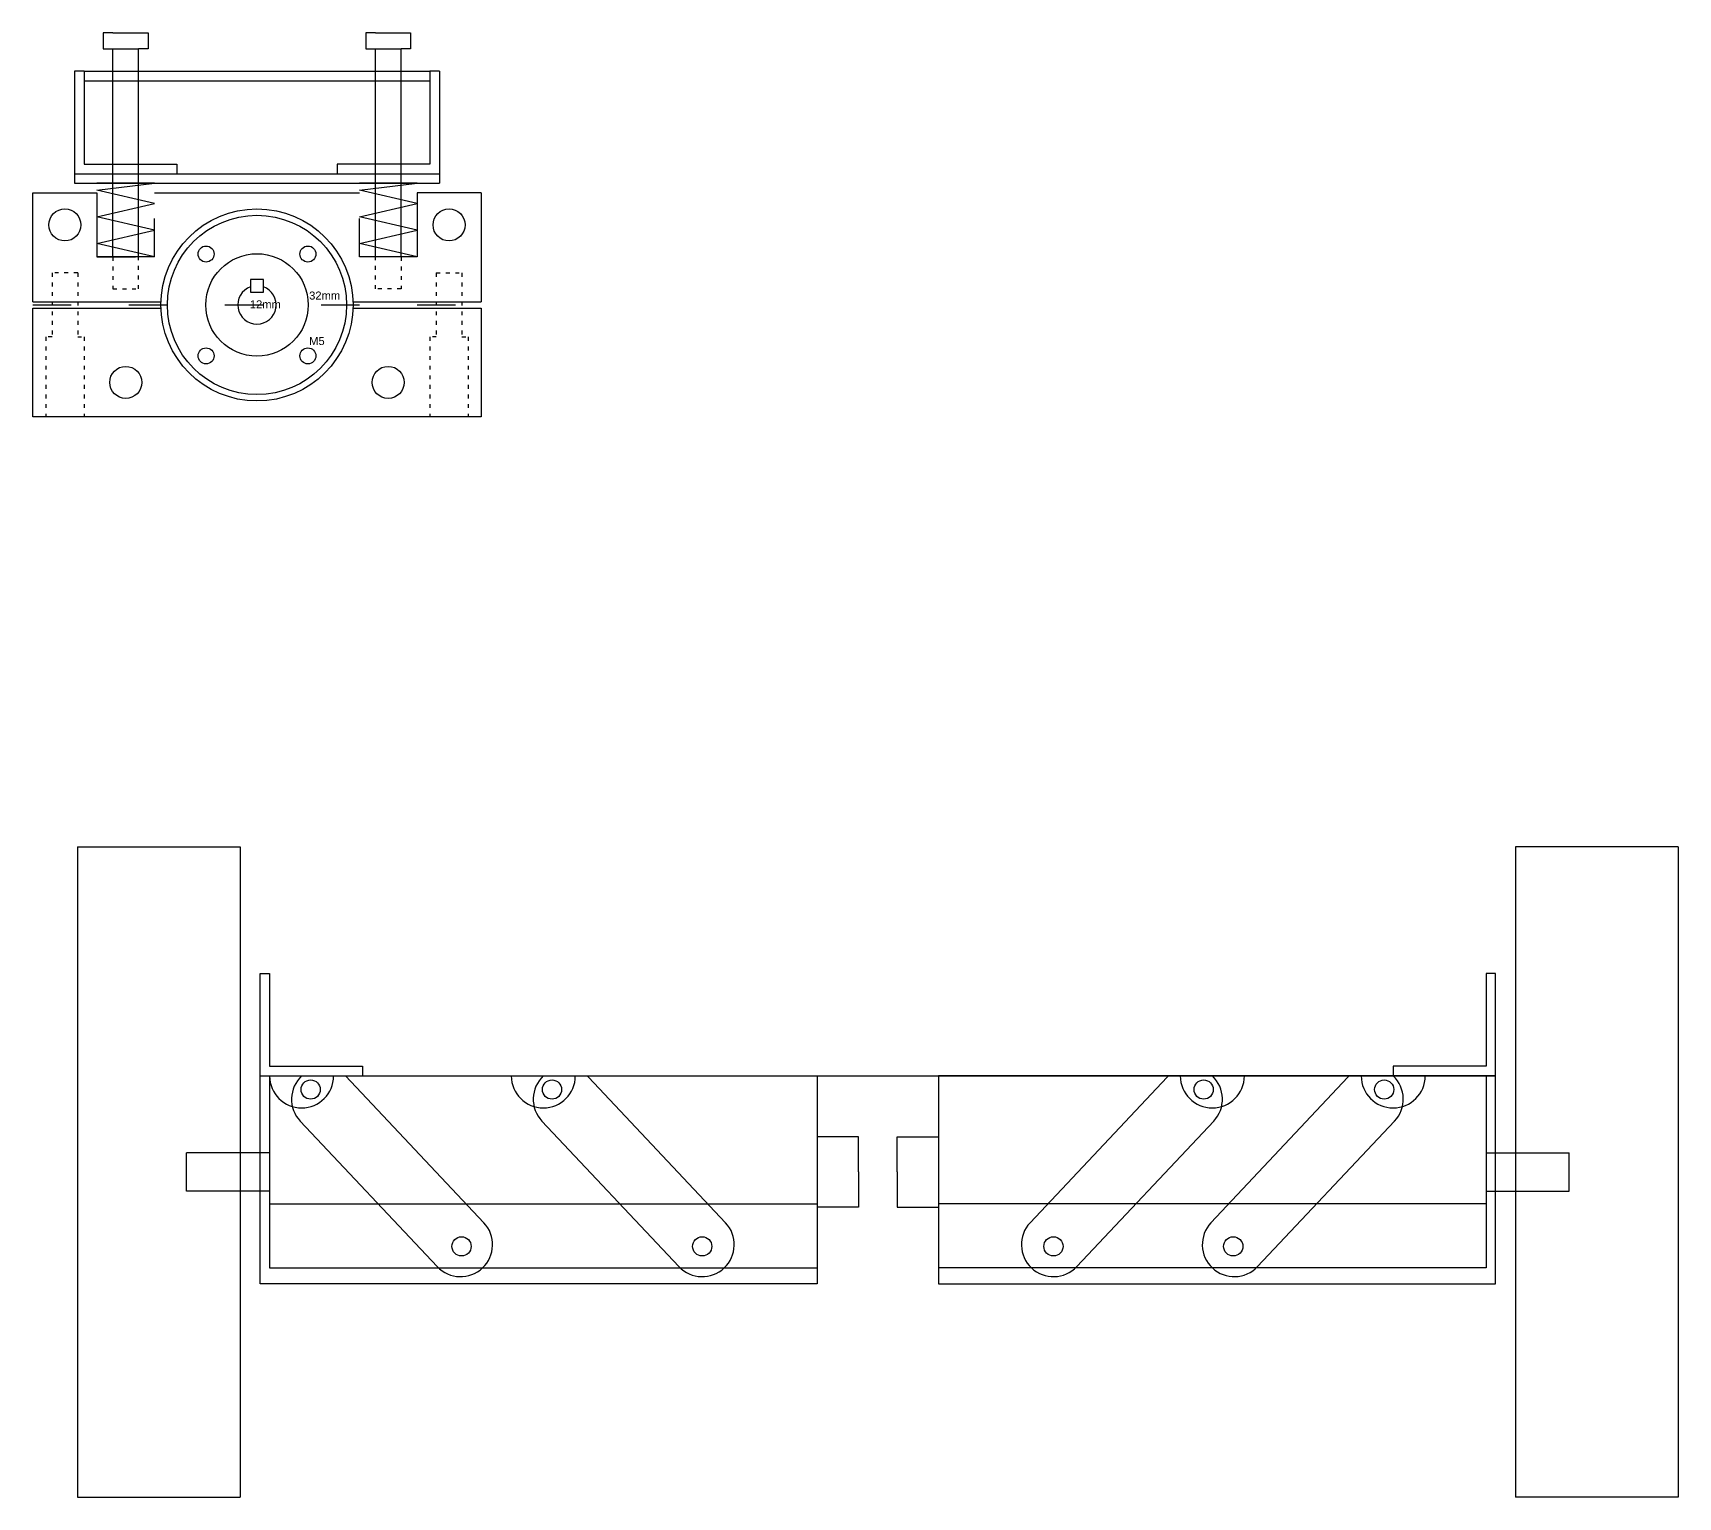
# Model space of a CAD drawing. Header units: millimetres. Extents: x -190 to 2932, y -54 to 4674.
# Drawn here: x 132 to 646, y 2743 to 3200 of the extents above; entities that cross this region are included whole.
import ezdxf

# ---------------------------------------------------------------- set-up
doc = ezdxf.new("R2010")
doc.units = ezdxf.units.MM
doc.linetypes.add('ACAD_ISO03W100', pattern=[30, 12, -18])
doc.styles.get("Standard").update_dxf_attribs({"font": 'arial.ttf'})

msp = doc.modelspace()

# ---------------------------------------------------------------- linework, layer by layer
at = {"color": 6}
for p, q in [((156.703, 3200.033), (153.703, 3200.033)), ((153.703, 3200.033), (153.703, 3195.033)), ((156.703, 3200.033), (164.703, 3200.033)), ((164.703, 3200.033), (167.703, 3200.033)), ((167.703, 3200.033), (167.703, 3195.033)), ((238.703, 3200.033), (235.703, 3200.033)), ((235.703, 3200.033), (235.703, 3195.033)), ((238.703, 3200.033), (246.703, 3200.033)), ((238.703, 3200.033), (246.703, 3200.033)), ((246.703, 3200.033), (249.703, 3200.033)), ((249.703, 3200.033), (249.703, 3195.033)), ((153.703, 3195.033), (156.703, 3195.033)), ((156.703, 3130.033), (156.703, 3195.033)), ((156.703, 3195.033), (164.703, 3195.033)), ((164.703, 3130.033), (164.703, 3195.033)), ((167.703, 3195.033), (164.703, 3195.033)), ((235.703, 3195.033), (238.703, 3195.033)), ((238.703, 3130.033), (238.703, 3195.033)), ((238.703, 3195.033), (246.703, 3195.033)), ((246.703, 3130.033), (246.703, 3195.033)), ((249.703, 3195.033), (246.703, 3195.033)), ((131.703, 3150.033), (151.703, 3150.033)), ((131.703, 3116.033), (131.703, 3150.033)), ((151.703, 3150.033), (151.703, 3130.033)), ((169.703, 3150.033), (233.703, 3150.033)), ((271.703, 3150.033), (251.703, 3150.033)), ((251.703, 3150.033), (251.703, 3130.033)), ((271.703, 3150.033), (271.703, 3116.033)), ((151.703, 3130.033), (156.703, 3130.033)), ((203.703, 3123.033), (199.703, 3123.033)), ((199.703, 3123.033), (199.703, 3119.033)), ((203.703, 3119.033), (203.703, 3123.033)), ((131.703, 3116.033), (171.719, 3116.033)), ((199.703, 3119.033), (203.703, 3119.033)), ((231.686, 3116.033), (271.703, 3116.033)), ((131.703, 3080.033), (131.703, 3114.033)), ((131.703, 3114.033), (171.719, 3114.033)), ((231.686, 3114.033), (271.703, 3114.033)), ((271.703, 3114.033), (271.703, 3080.033)), ((271.703, 3080.033), (131.703, 3080.033)), ((205.653, 2874.141), (376.653, 2874.141)), ((205.653, 2874.141), (205.653, 2814.141)), ((376.653, 2874.141), (376.653, 2814.141)), ((585.653, 2874.141), (414.653, 2874.141)), ((414.653, 2874.141), (414.653, 2814.141)), ((585.653, 2874.141), (585.653, 2814.141)), ((389.653, 2855.141), (376.653, 2855.141)), ((389.653, 2844.141), (389.653, 2855.141)), ((401.653, 2844.141), (401.653, 2855.141)), ((401.653, 2855.141), (414.653, 2855.141)), ((205.653, 2850.141), (179.653, 2850.141)), ((179.653, 2838.141), (179.653, 2850.141)), ((585.653, 2850.141), (611.653, 2850.141)), ((611.653, 2838.141), (611.653, 2850.141)), ((389.653, 2844.141), (389.653, 2833.141)), ((401.653, 2844.141), (401.653, 2833.141)), ((205.653, 2838.141), (179.653, 2838.141)), ((585.653, 2838.141), (611.653, 2838.141)), ((389.653, 2833.141), (376.653, 2833.141)), ((401.653, 2833.141), (414.653, 2833.141)), ((205.653, 2814.141), (376.653, 2814.141)), ((585.653, 2814.141), (414.653, 2814.141))]:
    msp.add_line(p, q, dxfattribs=at)
at = {"color": 1}
for p, q in [((144.703, 3188.033), (144.703, 3156.033)), ((147.703, 3188.033), (144.703, 3188.033)), ((147.703, 3188.033), (147.703, 3159.033)), ((147.703, 3188.033), (255.703, 3188.033)), ((255.703, 3188.033), (255.703, 3159.033)), ((258.703, 3188.033), (255.703, 3188.033)), ((258.703, 3188.033), (258.703, 3156.033)), ((147.703, 3185.033), (255.703, 3185.033)), ((144.703, 3156.033), (258.703, 3156.033)), ((144.703, 3156.033), (144.703, 3153.033)), ((147.703, 3159.033), (176.703, 3159.033)), ((176.703, 3159.033), (176.703, 3156.033)), ((255.703, 3159.033), (226.703, 3159.033)), ((226.703, 3159.033), (226.703, 3156.033)), ((258.703, 3156.033), (258.703, 3153.033)), ((144.703, 3153.033), (258.703, 3153.033)), ((202.653, 2874.141), (202.653, 2906.141)), ((202.653, 2906.141), (205.653, 2906.141)), ((205.653, 2906.141), (205.653, 2877.141)), ((588.653, 2906.141), (585.653, 2906.141)), ((585.653, 2906.141), (585.653, 2877.141)), ((588.653, 2874.141), (588.653, 2906.141)), ((202.653, 2874.141), (588.653, 2874.141)), ((202.653, 2874.141), (234.653, 2874.141)), ((205.653, 2877.141), (234.653, 2877.141)), ((234.653, 2877.141), (234.653, 2874.141)), ((585.653, 2877.141), (556.653, 2877.141)), ((556.653, 2877.141), (556.653, 2874.141)), ((588.653, 2874.141), (556.653, 2874.141))]:
    msp.add_line(p, q, dxfattribs=at)
at = {"color": 3}
for p, q in [((151.703, 3150.875), (169.703, 3153.033)), ((169.703, 3153.033), (151.703, 3153.033)), ((169.703, 3146.7), (151.703, 3150.875)), ((233.703, 3150.875), (251.703, 3153.033)), ((251.703, 3153.033), (233.703, 3153.033)), ((251.703, 3146.7), (233.703, 3150.875)), ((151.703, 3142.542), (169.703, 3146.7)), ((233.703, 3142.542), (251.703, 3146.7)), ((169.703, 3138.367), (151.703, 3142.542)), ((251.703, 3138.367), (233.703, 3142.542)), ((151.703, 3134.208), (169.703, 3138.367)), ((233.703, 3134.208), (251.703, 3138.367)), ((169.703, 3130.033), (151.703, 3134.208)), ((169.703, 3130.033), (151.703, 3130.033)), ((251.703, 3130.033), (233.703, 3134.208)), ((251.703, 3130.033), (233.703, 3130.033)), ((145.653, 2945.741), (196.453, 2945.741)), ((145.653, 2945.741), (145.653, 2742.541)), ((196.453, 2945.741), (196.453, 2742.541)), ((645.653, 2945.741), (594.853, 2945.741)), ((594.853, 2945.741), (594.853, 2742.541)), ((645.653, 2945.741), (645.653, 2742.541)), ((145.653, 2742.541), (196.453, 2742.541)), ((645.653, 2742.541), (594.853, 2742.541))]:
    msp.add_line(p, q, dxfattribs=at)
at = {"color": 6, "linetype": 'ACAD_ISO03W100'}
for p, q in [((169.703, 3130.033), (169.703, 3150.033)), ((233.703, 3130.033), (233.703, 3150.033)), ((151.703, 3130.033), (169.703, 3130.033)), ((251.703, 3130.033), (233.703, 3130.033)), ((131.703, 3115.033), (271.703, 3115.033))]:
    msp.add_line(p, q, dxfattribs=at)
at = {"color": 6, "linetype": 'ACAD_ISO03W100', "ltscale": 0.1}
for p, q in [((156.703, 3130.033), (156.703, 3120.033)), ((164.703, 3120.033), (164.703, 3130.033)), ((238.703, 3120.033), (238.703, 3130.033)), ((246.703, 3130.033), (246.703, 3120.033)), ((137.703, 3125.033), (137.703, 3105.033)), ((145.703, 3125.033), (137.703, 3125.033)), ((145.703, 3125.033), (145.703, 3105.033)), ((257.703, 3125.033), (257.703, 3105.033)), ((257.703, 3125.033), (265.703, 3125.033)), ((265.703, 3125.033), (265.703, 3105.033)), ((156.703, 3120.033), (164.703, 3120.033)), ((246.703, 3120.033), (238.703, 3120.033)), ((137.703, 3105.033), (135.703, 3105.033)), ((135.703, 3105.033), (135.703, 3080.033)), ((145.703, 3105.033), (147.703, 3105.033)), ((147.703, 3105.033), (147.703, 3080.033)), ((255.703, 3105.033), (255.703, 3080.033)), ((257.703, 3105.033), (255.703, 3105.033)), ((265.703, 3105.033), (267.703, 3105.033)), ((267.703, 3105.033), (267.703, 3080.033))]:
    msp.add_line(p, q, dxfattribs=at)
at = {"color": 5}
for p, q in [((202.653, 2809.141), (202.653, 2874.141)), ((205.653, 2874.141), (205.653, 2834.141)), ((215.653, 2874.141), (229.364, 2874.141)), ((229.364, 2874.141), (272.578, 2828.277)), ((291.153, 2874.141), (304.864, 2874.141)), ((305.289, 2873.717), (348.078, 2828.277)), ((486.018, 2873.717), (443.229, 2828.277)), ((500.153, 2874.141), (486.442, 2874.141)), ((542.518, 2873.717), (499.729, 2828.277)), ((556.653, 2874.141), (542.942, 2874.141)), ((585.653, 2874.141), (585.653, 2834.141)), ((588.653, 2809.141), (588.653, 2874.141)), ((215.229, 2860.005), (258.018, 2814.566)), ((290.729, 2860.005), (333.518, 2814.566)), ((500.578, 2860.005), (457.789, 2814.566)), ((557.078, 2860.005), (514.289, 2814.566)), ((205.653, 2834.141), (376.653, 2834.141)), ((376.653, 2834.141), (376.653, 2814.141)), ((585.653, 2834.141), (414.653, 2834.141)), ((414.653, 2834.141), (414.653, 2814.141)), ((376.653, 2814.141), (376.653, 2809.141)), ((414.653, 2814.141), (414.653, 2809.141)), ((205.653, 2809.141), (202.653, 2809.141)), ((376.653, 2809.141), (205.653, 2809.141)), ((414.653, 2809.141), (585.653, 2809.141)), ((585.653, 2809.141), (588.653, 2809.141))]:
    msp.add_line(p, q, dxfattribs=at)
at = {"color": 5, "linetype": 'ACAD_ISO03W100'}
for p, q in [((205.653, 2814.141), (376.653, 2814.141)), ((585.653, 2814.141), (414.653, 2814.141))]:
    msp.add_line(p, q, dxfattribs=at)
at = {"color": 6}
for centre, radius in [((141.703, 3140.033), 5), ((201.703, 3115.033), 30), ((201.703, 3115.033), 28), ((261.703, 3140.033), 5), ((185.793, 3130.943), 2.5), ((201.703, 3115.033), 16), ((217.613, 3130.943), 2.5), ((185.793, 3099.123), 2.5), ((217.613, 3099.123), 2.5), ((160.703, 3090.835), 5), ((242.703, 3090.835), 5)]:
    msp.add_circle(centre, radius, dxfattribs=at)
at = {"color": 5}
for centre in [(218.465, 2869.869), (293.874, 2869.869), (497.433, 2869.869), (553.841, 2869.869), (265.618, 2820.875), (340.798, 2820.875), (450.509, 2820.875), (506.689, 2820.875)]:
    msp.add_circle(centre, 3, dxfattribs=at)
at = {"color": 6}
msp.add_arc((201.703, 3115.033), 6, 109.47122, 70.52878, dxfattribs=at)
at = {"color": 5}
for centre, start, end in [((215.653, 2874.141), 180, 0), ((222.509, 2866.861), 133.27919, 223.27919), ((291.153, 2874.141), 180, 0), ((298.009, 2866.861), 133.27919, 223.27919), ((298.009, 2866.861), 43.27919, 46.72081), ((493.298, 2866.861), 133.27919, 136.72081), ((500.153, 2874.141), 180, 0), ((493.298, 2866.861), 316.72081, 46.72081), ((549.798, 2866.861), 133.27919, 136.72081), ((556.653, 2874.141), 180, 0), ((549.798, 2866.861), 316.72081, 46.72081), ((265.298, 2821.421), 223.27919, 43.27919), ((340.798, 2821.421), 223.27919, 43.27919), ((450.509, 2821.421), 136.72081, 316.72081), ((507.009, 2821.421), 136.72081, 316.72081)]:
    msp.add_arc(centre, 10, start, end, dxfattribs=at)

# ---------------------------------------------------------------- texts
at = {"color": 6, "char_height": 2.5, "attachment_point": 1}
for s, heights, insert in [('12mm', [0.542], (199.462, 3116.464)), ('32mm', [0], (217.998, 3119.219)), ('M5', [0], (217.998, 3105.005))]:
    msp.add_mtext_dynamic_manual_height_columns(s, width=6.01886, gutter_width=12.5, heights=heights, dxfattribs=dict(at, insert=insert))

doc.saveas('drawing.dxf')
